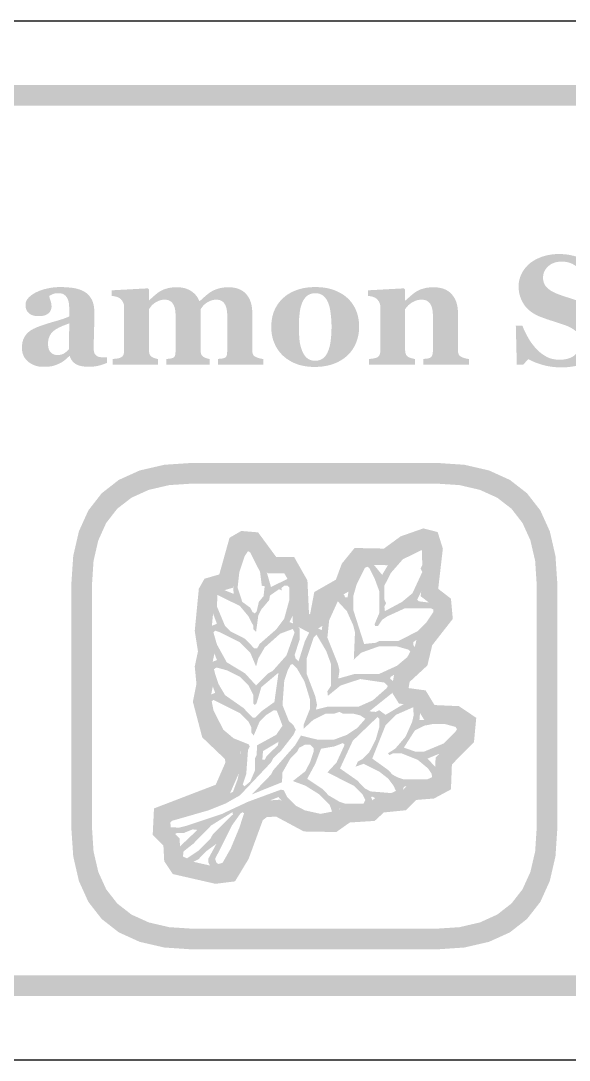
# Model space of a CAD drawing. Header units: millimetres. Extents: x 4 to 272, y 4 to 144.
# Drawn here: x 234.32 to 244.93, y 99.96 to 120.04 of the extents above; entities that cross this region are included whole.
import ezdxf

# ---------------------------------------------------------------- set-up
doc = ezdxf.new("R2010")
doc.units = ezdxf.units.MM
doc.layers.add('CUT', color=1, linetype='Continuous')
doc.layers.add('RASTER', color=7, linetype='Continuous')

msp = doc.modelspace()

# ---------------------------------------------------------------- hatches: boundary and pattern name
at = {"layer": 'RASTER'}
h = msp.add_hatch(color=7, dxfattribs=at)
h.paths.add_polyline_path([(209.2, 116.6), (209.234, 117.116), (209.337, 117.563), (209.509, 117.941), (209.75, 118.25), (210.059, 118.491), (210.438, 118.663), (210.884, 118.766), (211.4, 118.8), (268.6, 118.8), (269.116, 118.766), (269.563, 118.663), (269.941, 118.491), (270.25, 118.25), (270.491, 117.941), (270.663, 117.563), (270.766, 117.116), (270.8, 116.6), (270.8, 103.4), (270.766, 102.884), (270.662, 102.438), (270.491, 102.059), (270.25, 101.75), (269.941, 101.509), (269.563, 101.338), (269.116, 101.234), (268.6, 101.2), (211.4, 101.2), (210.884, 101.234), (210.438, 101.338), (210.059, 101.509), (209.75, 101.75), (209.509, 102.059), (209.337, 102.438), (209.234, 102.884), (209.2, 103.4)])
h.paths.add_polyline_path([(209.6, 116.6), (209.6, 103.4), (209.628, 102.978), (209.712, 102.613), (209.853, 102.303), (210.05, 102.05), (210.303, 101.853), (210.613, 101.712), (210.978, 101.628), (211.4, 101.6), (268.6, 101.6), (269.022, 101.628), (269.388, 101.713), (269.697, 101.853), (269.95, 102.05), (270.147, 102.303), (270.287, 102.613), (270.372, 102.978), (270.4, 103.4), (270.4, 116.6), (270.372, 117.022), (270.287, 117.388), (270.147, 117.697), (269.95, 117.95), (269.697, 118.147), (269.388, 118.288), (269.022, 118.372), (268.6, 118.4), (211.4, 118.4), (210.978, 118.372), (210.613, 118.288), (210.303, 118.147), (210.05, 117.95), (209.853, 117.697), (209.712, 117.388), (209.628, 117.022), (209.6, 116.6)], flags=0)
for points in [[(244.775, 113.344), (244.727, 113.345), (244.681, 113.347), (244.635, 113.351), (244.591, 113.356), (244.547, 113.363), (244.503, 113.371), (244.461, 113.38), (244.419, 113.391), (244.379, 113.403), (244.34, 113.416), (244.303, 113.429), (244.267, 113.442), (244.233, 113.457), (244.201, 113.471), (244.17, 113.487), (244.14, 113.503), (244.039, 113.4), (243.915, 113.4), (243.896, 114.151), (244.022, 114.151), (244.033, 114.125), (244.044, 114.097), (244.057, 114.07), (244.07, 114.042), (244.084, 114.013), (244.099, 113.984), (244.114, 113.955), (244.13, 113.926), (244.147, 113.897), (244.164, 113.868), (244.182, 113.84), (244.201, 113.813), (244.221, 113.787), (244.241, 113.762), (244.261, 113.737), (244.282, 113.713), (244.305, 113.69), (244.328, 113.667), (244.352, 113.645), (244.377, 113.624), (244.402, 113.605), (244.428, 113.587), (244.455, 113.57), (244.482, 113.554), (244.511, 113.539), (244.54, 113.527), (244.571, 113.516), (244.602, 113.508), (244.635, 113.501), (244.669, 113.496), (244.705, 113.493), (244.741, 113.492), (244.789, 113.494), (244.835, 113.498), (244.877, 113.506), (244.917, 113.517), (244.954, 113.53), (244.987, 113.547), (245.018, 113.567), (245.046, 113.59), (245.071, 113.615), (245.093, 113.642), (245.111, 113.67), (245.126, 113.7), (245.138, 113.731), (245.146, 113.764), (245.151, 113.799), (245.153, 113.835), (245.151, 113.865), (245.147, 113.893), (245.14, 113.921), (245.13, 113.947), (245.117, 113.972), (245.102, 113.996), (245.084, 114.018), (245.063, 114.039), (245.038, 114.06), (245.011, 114.079), (244.981, 114.098), (244.948, 114.116), (244.911, 114.134), (244.872, 114.151), (244.829, 114.167), (244.783, 114.182), (244.753, 114.192), (244.723, 114.202), (244.694, 114.211), (244.665, 114.22), (244.637, 114.229), (244.61, 114.238), (244.583, 114.247), (244.557, 114.255), (244.532, 114.264), (244.506, 114.272), (244.481, 114.281), (244.457, 114.29), (244.433, 114.298), (244.409, 114.307), (244.386, 114.316), (244.363, 114.324), (244.312, 114.346), (244.265, 114.371), (244.221, 114.397), (244.18, 114.426), (244.143, 114.457), (244.109, 114.49), (244.079, 114.525), (244.052, 114.563), (244.028, 114.602), (244.007, 114.643), (243.99, 114.685), (243.975, 114.728), (243.964, 114.771), (243.956, 114.817), (243.952, 114.863), (243.95, 114.91), (243.951, 114.941), (243.953, 114.97), (243.957, 115), (243.963, 115.029), (243.971, 115.059), (243.98, 115.087), (243.99, 115.116), (244.003, 115.144), (244.017, 115.172), (244.032, 115.199), (244.049, 115.225), (244.068, 115.25), (244.087, 115.275), (244.109, 115.299), (244.132, 115.323), (244.156, 115.345), (244.182, 115.366), (244.208, 115.385), (244.237, 115.404), (244.267, 115.421), (244.299, 115.438), (244.332, 115.453), (244.367, 115.468), (244.404, 115.482), (244.442, 115.494), (244.481, 115.505), (244.521, 115.514), (244.562, 115.521), (244.603, 115.527), (244.645, 115.531), (244.688, 115.533), (244.732, 115.534), (244.775, 115.534), (244.817, 115.531), (244.859, 115.528), (244.9, 115.522), (244.94, 115.516), (244.979, 115.507), (245.018, 115.498), (245.056, 115.487), (245.093, 115.475), (245.127, 115.463), (245.16, 115.451), (245.191, 115.439), (245.219, 115.427), (245.246, 115.415), (245.271, 115.403), (245.293, 115.391), (245.383, 115.479), (245.51, 115.479), (245.522, 114.77), (245.396, 114.77), (245.385, 114.798), (245.373, 114.827), (245.361, 114.856), (245.348, 114.885), (245.335, 114.914), (245.321, 114.944), (245.307, 114.974), (245.292, 115.003), (245.278, 115.032), (245.262, 115.06), (245.247, 115.087), (245.232, 115.113), (245.216, 115.137), (245.2, 115.16), (245.184, 115.181), (245.167, 115.202), (245.149, 115.222), (245.13, 115.242), (245.11, 115.261), (245.09, 115.278), (245.069, 115.295), (245.047, 115.31), (245.025, 115.324), (245.002, 115.337), (244.978, 115.349), (244.953, 115.359), (244.927, 115.368), (244.9, 115.375), (244.872, 115.381), (244.843, 115.385), (244.813, 115.387), (244.782, 115.388), (244.743, 115.386), (244.706, 115.382), (244.671, 115.375), (244.638, 115.365), (244.607, 115.353), (244.577, 115.338), (244.549, 115.319), (244.523, 115.298), (244.5, 115.275), (244.48, 115.251), (244.462, 115.225), (244.448, 115.198), (244.437, 115.17), (244.429, 115.141), (244.425, 115.11), (244.423, 115.077), (244.424, 115.047), (244.429, 115.018), (244.435, 114.99), (244.445, 114.964), (244.457, 114.939), (244.472, 114.916), (244.49, 114.894), (244.51, 114.874), (244.534, 114.854), (244.56, 114.835), (244.589, 114.817), (244.622, 114.799), (244.657, 114.782), (244.696, 114.766), (244.737, 114.75), (244.782, 114.734), (244.809, 114.725), (244.836, 114.716), (244.864, 114.707), (244.891, 114.698), (244.919, 114.689), (244.947, 114.68), (244.975, 114.67), (245.003, 114.661), (245.031, 114.652), (245.058, 114.643), (245.084, 114.634), (245.11, 114.625), (245.134, 114.617), (245.158, 114.608), (245.181, 114.599), (245.204, 114.591), (245.255, 114.569), (245.304, 114.546), (245.349, 114.521), (245.391, 114.493), (245.43, 114.464), (245.465, 114.433), (245.498, 114.4), (245.527, 114.365), (245.553, 114.327), (245.575, 114.288), (245.594, 114.247), (245.61, 114.203), (245.622, 114.157), (245.631, 114.109), (245.636, 114.059), (245.637, 114.006), (245.636, 113.973), (245.634, 113.94), (245.629, 113.907), (245.622, 113.874), (245.613, 113.841), (245.602, 113.809), (245.589, 113.777), (245.574, 113.746), (245.558, 113.715), (245.54, 113.685), (245.521, 113.657), (245.5, 113.63), (245.479, 113.605), (245.455, 113.581), (245.431, 113.558), (245.405, 113.536), (245.375, 113.514), (245.344, 113.493), (245.312, 113.473), (245.278, 113.455), (245.244, 113.437), (245.208, 113.422), (245.171, 113.407), (245.134, 113.394), (245.094, 113.382), (245.053, 113.372), (245.011, 113.364), (244.967, 113.357), (244.921, 113.351), (244.874, 113.347), (244.825, 113.345), (244.775, 113.344)], [(239.012, 113.4), (238.139, 113.4), (238.139, 113.507), (238.147, 113.508), (238.155, 113.509), (238.163, 113.51), (238.172, 113.511), (238.18, 113.512), (238.189, 113.513), (238.198, 113.514), (238.206, 113.514), (238.215, 113.515), (238.223, 113.516), (238.231, 113.518), (238.239, 113.519), (238.246, 113.521), (238.252, 113.524), (238.259, 113.526), (238.265, 113.529), (238.273, 113.533), (238.28, 113.537), (238.286, 113.543), (238.291, 113.548), (238.296, 113.555), (238.3, 113.562), (238.303, 113.57), (238.306, 113.578), (238.308, 113.587), (238.31, 113.596), (238.311, 113.607), (238.313, 113.617), (238.313, 113.629), (238.314, 113.641), (238.315, 113.653), (238.315, 113.667), (238.315, 114.351), (238.314, 114.387), (238.311, 114.421), (238.307, 114.453), (238.301, 114.483), (238.294, 114.51), (238.285, 114.535), (238.274, 114.557), (238.261, 114.577), (238.247, 114.595), (238.232, 114.61), (238.215, 114.623), (238.196, 114.634), (238.176, 114.642), (238.155, 114.648), (238.132, 114.651), (238.108, 114.652), (238.093, 114.652), (238.078, 114.651), (238.063, 114.65), (238.049, 114.647), (238.035, 114.645), (238.021, 114.641), (238.009, 114.637), (237.996, 114.633), (237.984, 114.628), (237.972, 114.622), (237.96, 114.616), (237.949, 114.611), (237.938, 114.604), (237.927, 114.598), (237.916, 114.591), (237.906, 114.584), (237.896, 114.576), (237.886, 114.568), (237.877, 114.561), (237.868, 114.553), (237.86, 114.545), (237.853, 114.537), (237.846, 114.53), (237.84, 114.522), (237.834, 114.515), (237.829, 114.507), (237.824, 114.5), (237.818, 114.494), (237.814, 114.487), (237.809, 114.481), (237.805, 114.475), (237.801, 114.469), (237.801, 113.683), (237.801, 113.67), (237.801, 113.658), (237.802, 113.646), (237.804, 113.635), (237.805, 113.625), (237.808, 113.615), (237.81, 113.606), (237.813, 113.597), (237.816, 113.589), (237.821, 113.581), (237.825, 113.574), (237.831, 113.568), (237.837, 113.561), (237.844, 113.555), (237.851, 113.55), (237.859, 113.545), (237.865, 113.542), (237.871, 113.539), (237.878, 113.536), (237.884, 113.533), (237.891, 113.53), (237.898, 113.527), (237.905, 113.524), (237.913, 113.522), (237.92, 113.519), (237.928, 113.517), (237.936, 113.515), (237.944, 113.513), (237.952, 113.511), (237.96, 113.509), (237.968, 113.508), (237.976, 113.507), (237.976, 113.4), (237.14, 113.4), (237.14, 113.507), (237.147, 113.508), (237.155, 113.508), (237.162, 113.509), (237.171, 113.51), (237.179, 113.511), (237.188, 113.512), (237.198, 113.513), (237.207, 113.514), (237.217, 113.515), (237.226, 113.517), (237.234, 113.518), (237.242, 113.52), (237.249, 113.522), (237.255, 113.524), (237.261, 113.526), (237.266, 113.529), (237.273, 113.533), (237.28, 113.538), (237.286, 113.543), (237.291, 113.549), (237.296, 113.555), (237.3, 113.561), (237.303, 113.568), (237.306, 113.576), (237.308, 113.584), (237.31, 113.593), (237.312, 113.603), (237.313, 113.614), (237.314, 113.626), (237.315, 113.638), (237.316, 113.652), (237.316, 113.667), (237.316, 114.351), (237.315, 114.387), (237.312, 114.421), (237.308, 114.453), (237.302, 114.483), (237.295, 114.51), (237.286, 114.535), (237.275, 114.557), (237.262, 114.577), (237.248, 114.595), (237.233, 114.61), (237.216, 114.623), (237.197, 114.634), (237.177, 114.642), (237.156, 114.648), (237.133, 114.651), (237.109, 114.652), (237.094, 114.652), (237.079, 114.651), (237.064, 114.65), (237.05, 114.647), (237.036, 114.645), (237.022, 114.641), (237.01, 114.637), (236.997, 114.633), (236.985, 114.628), (236.973, 114.622), (236.961, 114.616), (236.95, 114.611), (236.939, 114.604), (236.928, 114.598), (236.917, 114.591), (236.907, 114.584), (236.897, 114.576), (236.887, 114.568), (236.878, 114.561), (236.869, 114.553), (236.861, 114.545), (236.854, 114.537), (236.847, 114.53), (236.841, 114.522), (236.835, 114.515), (236.83, 114.507), (236.825, 114.5), (236.819, 114.494), (236.815, 114.487), (236.81, 114.481), (236.806, 114.475), (236.802, 114.469), (236.802, 113.683), (236.802, 113.67), (236.802, 113.658), (236.803, 113.647), (236.805, 113.636), (236.807, 113.625), (236.809, 113.616), (236.812, 113.606), (236.815, 113.598), (236.818, 113.59), (236.823, 113.582), (236.827, 113.575), (236.833, 113.568), (236.839, 113.561), (236.846, 113.555), (236.853, 113.55), (236.862, 113.545), (236.868, 113.542), (236.874, 113.539), (236.88, 113.536), (236.887, 113.533), (236.893, 113.53), (236.9, 113.527), (236.908, 113.524), (236.915, 113.522), (236.923, 113.519), (236.93, 113.517), (236.938, 113.515), (236.946, 113.513), (236.954, 113.511), (236.962, 113.509), (236.97, 113.508), (236.979, 113.507), (236.979, 113.4), (236.101, 113.4), (236.101, 113.507), (236.111, 113.508), (236.12, 113.508), (236.13, 113.509), (236.139, 113.51), (236.148, 113.511), (236.158, 113.512), (236.167, 113.513), (236.176, 113.514), (236.185, 113.515), (236.194, 113.517), (236.202, 113.518), (236.21, 113.52), (236.218, 113.522), (236.225, 113.524), (236.232, 113.526), (236.239, 113.529), (236.25, 113.534), (236.261, 113.539), (236.27, 113.544), (236.279, 113.55), (236.286, 113.557), (236.293, 113.564), (236.299, 113.571), (236.303, 113.579), (236.308, 113.588), (236.311, 113.597), (236.314, 113.607), (236.317, 113.618), (236.319, 113.629), (236.32, 113.641), (236.321, 113.653), (236.321, 113.667), (236.321, 114.519), (236.321, 114.531), (236.319, 114.542), (236.318, 114.554), (236.315, 114.565), (236.311, 114.577), (236.307, 114.588), (236.302, 114.599), (236.296, 114.611), (236.29, 114.622), (236.283, 114.632), (236.276, 114.641), (236.269, 114.65), (236.261, 114.659), (236.253, 114.667), (236.245, 114.674), (236.236, 114.68), (236.229, 114.685), (236.222, 114.689), (236.214, 114.693), (236.206, 114.696), (236.198, 114.7), (236.189, 114.703), (236.179, 114.707), (236.169, 114.71), (236.159, 114.712), (236.149, 114.715), (236.138, 114.717), (236.127, 114.719), (236.116, 114.721), (236.104, 114.723), (236.093, 114.724), (236.081, 114.726), (236.081, 114.833), (236.78, 114.871), (236.802, 114.849), (236.802, 114.642), (236.807, 114.642), (236.818, 114.652), (236.829, 114.661), (236.84, 114.672), (236.852, 114.682), (236.865, 114.693), (236.878, 114.705), (236.891, 114.717), (236.905, 114.729), (236.919, 114.742), (236.933, 114.753), (236.946, 114.764), (236.96, 114.775), (236.973, 114.785), (236.986, 114.794), (236.998, 114.803), (237.011, 114.811), (237.025, 114.819), (237.04, 114.827), (237.056, 114.835), (237.073, 114.843), (237.091, 114.85), (237.11, 114.857), (237.129, 114.863), (237.15, 114.869), (237.172, 114.875), (237.194, 114.879), (237.216, 114.884), (237.239, 114.887), (237.263, 114.889), (237.287, 114.891), (237.311, 114.892), (237.336, 114.893), (237.377, 114.892), (237.416, 114.888), (237.454, 114.882), (237.489, 114.875), (237.523, 114.864), (237.556, 114.852), (237.586, 114.837), (237.615, 114.82), (237.642, 114.801), (237.667, 114.781), (237.69, 114.759), (237.711, 114.736), (237.73, 114.711), (237.747, 114.685), (237.761, 114.657), (237.774, 114.628), (237.787, 114.628), (237.798, 114.638), (237.81, 114.648), (237.822, 114.659), (237.835, 114.671), (237.848, 114.682), (237.862, 114.695), (237.876, 114.707), (237.891, 114.721), (237.907, 114.734), (237.921, 114.746), (237.936, 114.758), (237.95, 114.769), (237.964, 114.779), (237.978, 114.789), (237.991, 114.798), (238.004, 114.806), (238.019, 114.815), (238.035, 114.824), (238.051, 114.832), (238.069, 114.84), (238.088, 114.847), (238.108, 114.855), (238.128, 114.861), (238.15, 114.868), (238.172, 114.874), (238.195, 114.879), (238.218, 114.883), (238.242, 114.886), (238.266, 114.889), (238.29, 114.891), (238.315, 114.892), (238.34, 114.893), (238.393, 114.891), (238.444, 114.885), (238.491, 114.874), (238.535, 114.86), (238.576, 114.842), (238.614, 114.819), (238.649, 114.793), (238.68, 114.762), (238.708, 114.728), (238.732, 114.69), (238.753, 114.649), (238.77, 114.604), (238.783, 114.556), (238.792, 114.505), (238.798, 114.45), (238.8, 114.392), (238.8, 113.68), (238.8, 113.667), (238.801, 113.654), (238.802, 113.642), (238.804, 113.631), (238.806, 113.62), (238.809, 113.61), (238.812, 113.601), (238.816, 113.593), (238.82, 113.585), (238.825, 113.577), (238.831, 113.57), (238.838, 113.564), (238.846, 113.557), (238.855, 113.552), (238.864, 113.547), (238.874, 113.542), (238.88, 113.54), (238.887, 113.537), (238.893, 113.534), (238.9, 113.532), (238.908, 113.529), (238.916, 113.527), (238.924, 113.524), (238.932, 113.522), (238.941, 113.519), (238.95, 113.517), (238.959, 113.515), (238.969, 113.513), (238.979, 113.511), (238.99, 113.509), (239.001, 113.508), (239.012, 113.507)], [(242.989, 113.4), (242.107, 113.4), (242.107, 113.507), (242.114, 113.508), (242.122, 113.508), (242.13, 113.509), (242.138, 113.51), (242.147, 113.511), (242.156, 113.512), (242.165, 113.513), (242.175, 113.514), (242.184, 113.515), (242.193, 113.517), (242.202, 113.518), (242.209, 113.52), (242.217, 113.522), (242.223, 113.524), (242.229, 113.526), (242.235, 113.529), (242.242, 113.533), (242.249, 113.538), (242.255, 113.543), (242.261, 113.549), (242.266, 113.555), (242.271, 113.561), (242.275, 113.568), (242.279, 113.576), (242.282, 113.584), (242.284, 113.593), (242.287, 113.603), (242.288, 113.614), (242.29, 113.626), (242.291, 113.638), (242.292, 113.652), (242.292, 113.667), (242.292, 114.352), (242.291, 114.388), (242.288, 114.422), (242.284, 114.454), (242.278, 114.483), (242.27, 114.51), (242.261, 114.535), (242.25, 114.557), (242.237, 114.577), (242.222, 114.595), (242.206, 114.61), (242.188, 114.623), (242.169, 114.634), (242.148, 114.642), (242.125, 114.648), (242.101, 114.651), (242.075, 114.652), (242.06, 114.652), (242.046, 114.651), (242.032, 114.65), (242.018, 114.648), (242.005, 114.646), (241.992, 114.643), (241.979, 114.639), (241.966, 114.635), (241.953, 114.63), (241.941, 114.625), (241.928, 114.619), (241.916, 114.613), (241.904, 114.607), (241.891, 114.599), (241.879, 114.592), (241.867, 114.584), (241.857, 114.576), (241.847, 114.569), (241.837, 114.561), (241.829, 114.554), (241.82, 114.546), (241.813, 114.539), (241.806, 114.531), (241.799, 114.524), (241.793, 114.516), (241.787, 114.509), (241.781, 114.501), (241.775, 114.495), (241.77, 114.488), (241.765, 114.482), (241.76, 114.475), (241.756, 114.469), (241.756, 113.683), (241.756, 113.67), (241.757, 113.658), (241.758, 113.647), (241.759, 113.636), (241.761, 113.625), (241.764, 113.615), (241.767, 113.606), (241.77, 113.597), (241.774, 113.589), (241.779, 113.581), (241.784, 113.574), (241.79, 113.567), (241.796, 113.561), (241.803, 113.555), (241.81, 113.55), (241.819, 113.545), (241.825, 113.542), (241.831, 113.539), (241.838, 113.536), (241.845, 113.533), (241.852, 113.53), (241.86, 113.527), (241.869, 113.524), (241.877, 113.522), (241.886, 113.519), (241.895, 113.517), (241.903, 113.515), (241.912, 113.513), (241.921, 113.511), (241.929, 113.509), (241.938, 113.508), (241.946, 113.507), (241.946, 113.4), (241.055, 113.4), (241.055, 113.507), (241.065, 113.508), (241.074, 113.509), (241.083, 113.509), (241.092, 113.51), (241.101, 113.511), (241.111, 113.513), (241.12, 113.514), (241.129, 113.515), (241.139, 113.516), (241.147, 113.518), (241.156, 113.519), (241.164, 113.521), (241.172, 113.523), (241.179, 113.525), (241.186, 113.527), (241.193, 113.529), (241.204, 113.533), (241.215, 113.538), (241.224, 113.543), (241.233, 113.549), (241.24, 113.556), (241.247, 113.563), (241.253, 113.571), (241.258, 113.579), (241.262, 113.587), (241.265, 113.597), (241.268, 113.607), (241.271, 113.618), (241.273, 113.629), (241.274, 113.641), (241.275, 113.653), (241.275, 113.667), (241.275, 114.519), (241.275, 114.53), (241.274, 114.542), (241.272, 114.553), (241.269, 114.564), (241.266, 114.575), (241.262, 114.586), (241.257, 114.597), (241.252, 114.608), (241.246, 114.619), (241.239, 114.629), (241.232, 114.639), (241.225, 114.648), (241.217, 114.657), (241.208, 114.665), (241.199, 114.673), (241.19, 114.68), (241.183, 114.685), (241.176, 114.689), (241.168, 114.693), (241.16, 114.696), (241.152, 114.7), (241.143, 114.703), (241.133, 114.707), (241.124, 114.71), (241.113, 114.712), (241.103, 114.715), (241.092, 114.717), (241.081, 114.719), (241.07, 114.721), (241.059, 114.723), (241.047, 114.724), (241.035, 114.726), (241.035, 114.833), (241.734, 114.871), (241.756, 114.849), (241.756, 114.636), (241.761, 114.636), (241.772, 114.646), (241.783, 114.656), (241.795, 114.666), (241.807, 114.677), (241.82, 114.688), (241.833, 114.699), (241.847, 114.712), (241.861, 114.724), (241.876, 114.737), (241.89, 114.749), (241.904, 114.76), (241.917, 114.771), (241.931, 114.781), (241.944, 114.79), (241.957, 114.799), (241.969, 114.808), (241.984, 114.816), (241.999, 114.825), (242.015, 114.833), (242.032, 114.84), (242.05, 114.848), (242.07, 114.855), (242.09, 114.861), (242.112, 114.868), (242.134, 114.874), (242.156, 114.879), (242.179, 114.883), (242.202, 114.886), (242.226, 114.889), (242.25, 114.891), (242.274, 114.892), (242.299, 114.893), (242.357, 114.891), (242.411, 114.884), (242.461, 114.874), (242.508, 114.859), (242.551, 114.84), (242.59, 114.816), (242.626, 114.789), (242.657, 114.757), (242.685, 114.722), (242.709, 114.684), (242.73, 114.643), (242.747, 114.6), (242.76, 114.553), (242.769, 114.504), (242.775, 114.452), (242.777, 114.398), (242.777, 113.68), (242.777, 113.667), (242.778, 113.654), (242.779, 113.642), (242.781, 113.631), (242.783, 113.621), (242.786, 113.611), (242.789, 113.602), (242.793, 113.593), (242.797, 113.586), (242.803, 113.578), (242.809, 113.571), (242.816, 113.564), (242.824, 113.558), (242.833, 113.552), (242.842, 113.547), (242.853, 113.542), (242.859, 113.54), (242.865, 113.537), (242.872, 113.534), (242.879, 113.532), (242.886, 113.529), (242.894, 113.527), (242.902, 113.524), (242.911, 113.522), (242.919, 113.519), (242.928, 113.517), (242.938, 113.515), (242.947, 113.513), (242.957, 113.511), (242.968, 113.509), (242.978, 113.508), (242.989, 113.507)]]:
    msp.add_hatch(color=7, dxfattribs=at).paths.add_polyline_path(points)
h = msp.add_hatch(color=7, dxfattribs=at)
h.paths.add_polyline_path([(235.989, 113.431), (235.972, 113.424), (235.955, 113.417), (235.937, 113.411), (235.918, 113.404), (235.899, 113.398), (235.879, 113.391), (235.858, 113.385), (235.836, 113.379), (235.814, 113.374), (235.792, 113.369), (235.769, 113.365), (235.746, 113.362), (235.722, 113.359), (235.699, 113.358), (235.675, 113.356), (235.65, 113.356), (235.607, 113.357), (235.566, 113.359), (235.528, 113.364), (235.494, 113.369), (235.462, 113.377), (235.433, 113.386), (235.408, 113.397), (235.385, 113.41), (235.365, 113.424), (235.346, 113.439), (235.329, 113.456), (235.314, 113.475), (235.3, 113.494), (235.288, 113.516), (235.278, 113.538), (235.269, 113.563), (235.26, 113.563), (235.248, 113.55), (235.236, 113.539), (235.224, 113.527), (235.212, 113.516), (235.2, 113.506), (235.188, 113.496), (235.176, 113.487), (235.165, 113.478), (235.153, 113.469), (235.141, 113.461), (235.129, 113.453), (235.117, 113.445), (235.104, 113.438), (235.092, 113.431), (235.079, 113.424), (235.066, 113.418), (235.049, 113.41), (235.032, 113.403), (235.015, 113.396), (234.998, 113.39), (234.982, 113.384), (234.965, 113.379), (234.949, 113.374), (234.933, 113.37), (234.916, 113.366), (234.898, 113.363), (234.878, 113.361), (234.857, 113.358), (234.834, 113.357), (234.809, 113.356), (234.783, 113.355), (234.755, 113.355), (234.713, 113.356), (234.673, 113.361), (234.635, 113.369), (234.598, 113.38), (234.562, 113.394), (234.528, 113.411), (234.496, 113.431), (234.465, 113.455), (234.437, 113.481), (234.413, 113.509), (234.392, 113.539), (234.375, 113.572), (234.362, 113.606), (234.352, 113.642), (234.347, 113.68), (234.345, 113.721), (234.345, 113.744), (234.347, 113.767), (234.349, 113.788), (234.352, 113.809), (234.355, 113.829), (234.36, 113.848), (234.365, 113.866), (234.371, 113.883), (234.378, 113.899), (234.386, 113.915), (234.394, 113.93), (234.403, 113.945), (234.413, 113.96), (234.423, 113.974), (234.434, 113.988), (234.446, 114.001), (234.457, 114.012), (234.469, 114.023), (234.481, 114.033), (234.493, 114.043), (234.506, 114.053), (234.52, 114.062), (234.534, 114.07), (234.548, 114.078), (234.562, 114.086), (234.577, 114.093), (234.593, 114.101), (234.608, 114.108), (234.624, 114.115), (234.641, 114.122), (234.658, 114.129), (234.675, 114.135), (234.708, 114.147), (234.744, 114.16), (234.781, 114.172), (234.82, 114.185), (234.86, 114.197), (234.902, 114.21), (234.946, 114.223), (234.991, 114.236), (235.036, 114.249), (235.077, 114.261), (235.115, 114.273), (235.151, 114.285), (235.183, 114.296), (235.212, 114.308), (235.238, 114.318), (235.26, 114.329), (235.26, 114.469), (235.26, 114.479), (235.26, 114.489), (235.26, 114.5), (235.259, 114.512), (235.258, 114.524), (235.257, 114.537), (235.256, 114.551), (235.255, 114.566), (235.253, 114.581), (235.251, 114.595), (235.248, 114.608), (235.245, 114.621), (235.242, 114.634), (235.238, 114.645), (235.234, 114.657), (235.23, 114.667), (235.224, 114.679), (235.218, 114.69), (235.211, 114.7), (235.203, 114.71), (235.195, 114.72), (235.186, 114.729), (235.176, 114.738), (235.165, 114.746), (235.154, 114.754), (235.142, 114.76), (235.128, 114.766), (235.114, 114.77), (235.099, 114.774), (235.084, 114.776), (235.067, 114.778), (235.05, 114.778), (235.034, 114.778), (235.019, 114.777), (235.004, 114.776), (234.99, 114.774), (234.977, 114.771), (234.965, 114.768), (234.953, 114.764), (234.942, 114.76), (234.931, 114.756), (234.921, 114.751), (234.912, 114.746), (234.903, 114.742), (234.894, 114.737), (234.887, 114.732), (234.879, 114.728), (234.872, 114.723), (234.874, 114.715), (234.876, 114.706), (234.878, 114.696), (234.881, 114.686), (234.884, 114.674), (234.888, 114.662), (234.892, 114.648), (234.897, 114.633), (234.902, 114.618), (234.906, 114.604), (234.91, 114.589), (234.913, 114.574), (234.915, 114.56), (234.916, 114.546), (234.917, 114.532), (234.918, 114.518), (234.918, 114.511), (234.917, 114.504), (234.916, 114.497), (234.914, 114.49), (234.913, 114.482), (234.91, 114.473), (234.908, 114.465), (234.905, 114.455), (234.901, 114.446), (234.897, 114.438), (234.893, 114.43), (234.888, 114.422), (234.883, 114.415), (234.878, 114.408), (234.872, 114.402), (234.866, 114.396), (234.858, 114.389), (234.849, 114.382), (234.84, 114.376), (234.831, 114.37), (234.821, 114.365), (234.811, 114.36), (234.801, 114.355), (234.791, 114.351), (234.78, 114.347), (234.767, 114.344), (234.753, 114.341), (234.738, 114.339), (234.721, 114.337), (234.703, 114.336), (234.684, 114.335), (234.663, 114.335), (234.633, 114.335), (234.605, 114.338), (234.579, 114.343), (234.555, 114.349), (234.532, 114.358), (234.512, 114.368), (234.493, 114.38), (234.477, 114.394), (234.462, 114.409), (234.449, 114.426), (234.438, 114.443), (234.43, 114.462), (234.423, 114.482), (234.418, 114.503), (234.415, 114.525), (234.414, 114.548), (234.415, 114.569), (234.418, 114.588), (234.423, 114.608), (234.43, 114.626), (234.439, 114.644), (234.45, 114.662), (234.464, 114.679), (234.479, 114.696), (234.496, 114.712), (234.513, 114.727), (234.532, 114.741), (234.551, 114.755), (234.572, 114.768), (234.593, 114.781), (234.615, 114.792), (234.638, 114.803), (234.661, 114.814), (234.686, 114.824), (234.711, 114.833), (234.737, 114.842), (234.764, 114.851), (234.792, 114.858), (234.821, 114.865), (234.85, 114.871), (234.88, 114.877), (234.909, 114.882), (234.938, 114.886), (234.966, 114.89), (234.994, 114.892), (235.021, 114.894), (235.047, 114.895), (235.073, 114.896), (235.108, 114.895), (235.143, 114.895), (235.176, 114.893), (235.209, 114.891), (235.241, 114.889), (235.273, 114.886), (235.304, 114.883), (235.334, 114.879), (235.363, 114.874), (235.392, 114.868), (235.419, 114.861), (235.447, 114.853), (235.473, 114.844), (235.499, 114.833), (235.523, 114.822), (235.548, 114.809), (235.57, 114.796), (235.591, 114.781), (235.61, 114.764), (235.629, 114.746), (235.647, 114.727), (235.663, 114.706), (235.678, 114.684), (235.692, 114.66), (235.704, 114.635), (235.715, 114.608), (235.724, 114.579), (235.732, 114.548), (235.738, 114.516), (235.742, 114.481), (235.745, 114.445), (235.745, 114.406), (235.745, 114.364), (235.745, 114.32), (235.744, 114.274), (235.744, 114.225), (235.743, 114.175), (235.742, 114.123), (235.74, 114.07), (235.739, 114.014), (235.737, 113.959), (235.736, 113.91), (235.735, 113.865), (235.734, 113.826), (235.733, 113.791), (235.733, 113.761), (235.732, 113.735), (235.732, 113.715), (235.732, 113.699), (235.733, 113.684), (235.735, 113.669), (235.737, 113.656), (235.74, 113.643), (235.743, 113.632), (235.747, 113.621), (235.752, 113.611), (235.757, 113.602), (235.763, 113.593), (235.77, 113.585), (235.777, 113.578), (235.785, 113.571), (235.794, 113.565), (235.803, 113.559), (235.813, 113.554), (235.819, 113.551), (235.827, 113.549), (235.835, 113.546), (235.845, 113.544), (235.855, 113.543), (235.866, 113.542), (235.878, 113.541), (235.891, 113.54), (235.904, 113.539), (235.917, 113.539), (235.93, 113.539), (235.942, 113.538), (235.954, 113.538), (235.966, 113.538), (235.977, 113.538), (235.989, 113.538)])
h.paths.add_polyline_path([(235.26, 114.194), (235.24, 114.187), (235.22, 114.18), (235.199, 114.172), (235.179, 114.164), (235.159, 114.156), (235.138, 114.148), (235.118, 114.139), (235.098, 114.13), (235.078, 114.121), (235.059, 114.112), (235.042, 114.103), (235.025, 114.093), (235.009, 114.084), (234.994, 114.074), (234.979, 114.065), (234.966, 114.055), (234.953, 114.044), (234.94, 114.033), (234.929, 114.021), (234.918, 114.008), (234.907, 113.995), (234.898, 113.98), (234.889, 113.966), (234.881, 113.95), (234.874, 113.934), (234.868, 113.917), (234.862, 113.899), (234.858, 113.881), (234.855, 113.862), (234.852, 113.842), (234.851, 113.821), (234.85, 113.8), (234.851, 113.772), (234.854, 113.747), (234.858, 113.723), (234.863, 113.701), (234.871, 113.682), (234.88, 113.664), (234.89, 113.648), (234.902, 113.634), (234.916, 113.622), (234.93, 113.612), (234.945, 113.603), (234.96, 113.596), (234.977, 113.59), (234.994, 113.586), (235.012, 113.584), (235.031, 113.583), (235.05, 113.584), (235.069, 113.585), (235.087, 113.588), (235.104, 113.591), (235.12, 113.596), (235.135, 113.602), (235.15, 113.608), (235.163, 113.616), (235.176, 113.625), (235.188, 113.634), (235.2, 113.643), (235.212, 113.653), (235.223, 113.663), (235.234, 113.674), (235.245, 113.686), (235.255, 113.697)], flags=0)
h = msp.add_hatch(color=7, dxfattribs=at)
h.paths.add_polyline_path([(240.644, 114.68), (240.67, 114.654), (240.695, 114.627), (240.718, 114.599), (240.739, 114.569), (240.759, 114.538), (240.778, 114.506), (240.794, 114.473), (240.809, 114.439), (240.823, 114.403), (240.834, 114.367), (240.844, 114.33), (240.852, 114.292), (240.858, 114.254), (240.863, 114.214), (240.866, 114.175), (240.866, 114.134), (240.866, 114.094), (240.863, 114.054), (240.859, 114.015), (240.852, 113.976), (240.844, 113.938), (240.835, 113.9), (240.823, 113.863), (240.81, 113.827), (240.795, 113.792), (240.779, 113.757), (240.76, 113.725), (240.741, 113.693), (240.719, 113.663), (240.696, 113.634), (240.672, 113.606), (240.645, 113.58), (240.616, 113.554), (240.585, 113.528), (240.552, 113.505), (240.518, 113.483), (240.483, 113.463), (240.447, 113.444), (240.409, 113.427), (240.369, 113.412), (240.328, 113.398), (240.286, 113.386), (240.242, 113.376), (240.197, 113.368), (240.151, 113.361), (240.103, 113.357), (240.053, 113.354), (240.002, 113.353), (239.958, 113.354), (239.915, 113.356), (239.872, 113.36), (239.831, 113.366), (239.79, 113.373), (239.75, 113.382), (239.711, 113.392), (239.673, 113.404), (239.636, 113.418), (239.6, 113.433), (239.566, 113.45), (239.532, 113.468), (239.499, 113.489), (239.467, 113.51), (239.437, 113.533), (239.407, 113.558), (239.38, 113.583), (239.355, 113.61), (239.331, 113.638), (239.308, 113.668), (239.287, 113.699), (239.267, 113.731), (239.249, 113.765), (239.232, 113.801), (239.217, 113.837), (239.203, 113.875), (239.192, 113.914), (239.183, 113.954), (239.176, 113.994), (239.171, 114.036), (239.168, 114.079), (239.167, 114.124), (239.168, 114.167), (239.171, 114.209), (239.175, 114.25), (239.181, 114.29), (239.189, 114.328), (239.199, 114.365), (239.21, 114.402), (239.224, 114.436), (239.239, 114.47), (239.255, 114.503), (239.274, 114.535), (239.294, 114.566), (239.316, 114.596), (239.34, 114.625), (239.366, 114.653), (239.393, 114.68), (239.421, 114.705), (239.45, 114.729), (239.481, 114.751), (239.514, 114.771), (239.548, 114.79), (239.584, 114.808), (239.621, 114.824), (239.66, 114.839), (239.7, 114.852), (239.742, 114.864), (239.785, 114.874), (239.828, 114.882), (239.873, 114.888), (239.92, 114.892), (239.967, 114.895), (240.015, 114.896), (240.066, 114.895), (240.115, 114.892), (240.162, 114.888), (240.208, 114.882), (240.253, 114.874), (240.295, 114.864), (240.337, 114.852), (240.376, 114.839), (240.415, 114.824), (240.452, 114.808), (240.487, 114.79), (240.521, 114.771), (240.554, 114.751), (240.585, 114.729), (240.615, 114.705), (240.644, 114.68)])
h.paths.add_polyline_path([(240.269, 113.665), (240.277, 113.686), (240.284, 113.708), (240.291, 113.732), (240.297, 113.756), (240.303, 113.781), (240.308, 113.808), (240.312, 113.836), (240.316, 113.864), (240.32, 113.894), (240.323, 113.925), (240.326, 113.958), (240.328, 113.991), (240.33, 114.026), (240.331, 114.062), (240.332, 114.099), (240.332, 114.137), (240.332, 114.163), (240.331, 114.19), (240.33, 114.218), (240.328, 114.247), (240.326, 114.276), (240.324, 114.307), (240.321, 114.339), (240.317, 114.371), (240.313, 114.403), (240.309, 114.434), (240.304, 114.462), (240.299, 114.489), (240.293, 114.514), (240.287, 114.538), (240.28, 114.559), (240.273, 114.579), (240.264, 114.602), (240.254, 114.623), (240.243, 114.643), (240.231, 114.662), (240.219, 114.679), (240.205, 114.695), (240.191, 114.71), (240.176, 114.724), (240.16, 114.737), (240.143, 114.747), (240.124, 114.756), (240.105, 114.764), (240.085, 114.77), (240.064, 114.774), (240.042, 114.776), (240.018, 114.777), (239.993, 114.776), (239.969, 114.773), (239.946, 114.769), (239.925, 114.763), (239.905, 114.755), (239.886, 114.745), (239.868, 114.733), (239.852, 114.72), (239.837, 114.705), (239.823, 114.689), (239.809, 114.672), (239.797, 114.654), (239.785, 114.635), (239.775, 114.615), (239.765, 114.594), (239.756, 114.572), (239.749, 114.551), (239.742, 114.528), (239.736, 114.505), (239.73, 114.481), (239.725, 114.456), (239.721, 114.431), (239.717, 114.404), (239.714, 114.376), (239.711, 114.348), (239.708, 114.32), (239.706, 114.291), (239.705, 114.262), (239.704, 114.233), (239.703, 114.203), (239.702, 114.173), (239.702, 114.143), (239.702, 114.104), (239.703, 114.066), (239.703, 114.031), (239.704, 113.997), (239.706, 113.965), (239.708, 113.934), (239.71, 113.905), (239.712, 113.878), (239.715, 113.852), (239.719, 113.826), (239.724, 113.8), (239.73, 113.773), (239.736, 113.747), (239.744, 113.721), (239.753, 113.694), (239.762, 113.668), (239.771, 113.646), (239.781, 113.625), (239.791, 113.605), (239.803, 113.587), (239.816, 113.569), (239.829, 113.553), (239.843, 113.538), (239.859, 113.525), (239.875, 113.512), (239.892, 113.501), (239.911, 113.492), (239.93, 113.485), (239.951, 113.479), (239.972, 113.475), (239.995, 113.473), (240.018, 113.472), (240.04, 113.473), (240.061, 113.475), (240.081, 113.479), (240.1, 113.484), (240.118, 113.491), (240.136, 113.499), (240.153, 113.509), (240.169, 113.521), (240.185, 113.534), (240.199, 113.548), (240.213, 113.564), (240.226, 113.581), (240.238, 113.6), (240.249, 113.62), (240.259, 113.642), (240.269, 113.665)], flags=0)
h = msp.add_hatch(color=7, dxfattribs=at)
h.paths.add_polyline_path([(235.3, 109.15), (235.337, 109.701), (235.447, 110.178), (235.63, 110.582), (235.888, 110.913), (236.218, 111.17), (236.622, 111.353), (237.099, 111.463), (237.65, 111.5), (242.35, 111.5), (242.901, 111.463), (243.378, 111.353), (243.782, 111.17), (244.112, 110.913), (244.37, 110.582), (244.553, 110.178), (244.663, 109.701), (244.7, 109.15), (244.7, 104.45), (244.663, 103.899), (244.553, 103.422), (244.37, 103.018), (244.112, 102.688), (243.782, 102.43), (243.378, 102.247), (242.901, 102.137), (242.35, 102.1), (237.65, 102.1), (237.099, 102.137), (236.622, 102.247), (236.218, 102.43), (235.888, 102.688), (235.63, 103.018), (235.447, 103.422), (235.337, 103.899), (235.3, 104.45)])
h.paths.add_polyline_path([(235.7, 109.15), (235.7, 104.45), (235.73, 103.993), (235.822, 103.597), (235.974, 103.262), (236.188, 102.988), (236.462, 102.774), (236.797, 102.622), (237.193, 102.53), (237.65, 102.5), (242.35, 102.5), (242.807, 102.53), (243.203, 102.622), (243.538, 102.774), (243.813, 102.988), (244.026, 103.262), (244.178, 103.597), (244.27, 103.993), (244.3, 104.45), (244.3, 109.15), (244.27, 109.607), (244.178, 110.003), (244.026, 110.338), (243.813, 110.613), (243.538, 110.826), (243.203, 110.978), (242.807, 111.07), (242.35, 111.1), (237.65, 111.1), (237.193, 111.07), (236.797, 110.978), (236.462, 110.826), (236.187, 110.613), (235.974, 110.338), (235.822, 110.003), (235.73, 109.607), (235.7, 109.15)], flags=0)
h = msp.add_hatch(color=7, dxfattribs=at)
h.paths.add_polyline_path([(242.108, 110.234), (242.385, 110.163), (242.485, 109.842), (242.395, 109.067), (242.642, 108.876), (242.677, 108.486), (242.279, 107.976), (242.186, 107.586), (241.843, 107.269), (241.823, 107.155), (241.827, 107.148), (242.152, 107.104), (242.324, 106.821), (242.794, 106.8), (243.131, 106.575), (243.087, 106.106), (242.66, 105.673), (242.642, 105.192), (242.315, 105.016), (241.97, 104.988), (241.771, 104.789), (241.343, 104.746), (241.167, 104.583), (240.685, 104.552), (240.425, 104.368), (239.797, 104.379), (239.259, 104.667), (239.081, 104.656), (239.004, 104.599), (238.728, 103.848), (238.466, 103.415), (238.087, 103.368), (237.263, 103.556), (237.097, 103.805), (237.081, 104.105), (236.874, 104.312), (236.899, 104.824), (238.093, 105.282), (238.281, 105.712), (238.27, 105.779), (237.832, 106.197), (237.651, 106.884), (237.72, 107.231), (237.687, 107.566), (237.749, 107.858), (237.687, 108.253), (237.766, 109.068), (237.875, 109.261), (238.162, 109.345), (238.36, 110.053), (238.586, 110.184), (238.912, 110.157), (239.261, 109.683), (239.608, 109.683), (239.866, 109.228), (239.897, 108.582), (239.91, 108.575), (239.918, 108.58), (239.999, 109.005), (240.416, 109.243), (240.532, 109.554), (240.778, 109.855), (241.346, 109.844), (241.669, 110.08)])
h.paths.add_polyline_path([(242.122, 109.9), (241.82, 109.794), (241.448, 109.522), (240.928, 109.532), (240.814, 109.392), (240.676, 109.022), (240.285, 108.8), (240.206, 108.383), (239.927, 108.208), (239.586, 108.381), (239.55, 109.137), (239.421, 109.363), (239.1, 109.363), (238.741, 109.85), (238.66, 109.857), (238.633, 109.841), (238.423, 109.087), (238.089, 108.99), (238.078, 108.97), (238.01, 108.263), (238.075, 107.849), (238.01, 107.548), (238.044, 107.215), (237.979, 106.894), (238.119, 106.366), (238.569, 105.936), (238.612, 105.669), (238.332, 105.031), (237.209, 104.6), (237.201, 104.438), (237.394, 104.245), (237.412, 103.91), (237.459, 103.839), (238.104, 103.693), (238.273, 103.713), (238.438, 103.987), (238.736, 104.799), (238.967, 104.969), (239.329, 104.992), (239.88, 104.698), (240.326, 104.69), (240.574, 104.866), (241.033, 104.895), (241.204, 105.053), (241.625, 105.096), (241.827, 105.298), (242.222, 105.33), (242.329, 105.387), (242.345, 105.809), (242.779, 106.25), (242.795, 106.415), (242.691, 106.484), (242.14, 106.509), (241.958, 106.807), (241.635, 106.851), (241.486, 107.09), (241.546, 107.431), (241.897, 107.755), (241.984, 108.119), (242.347, 108.583), (242.336, 108.708), (242.056, 108.924), (242.159, 109.812), (242.132, 109.898), (242.122, 109.9)], flags=0)
h = msp.add_hatch(color=7, dxfattribs=at)
h.paths.add_polyline_path([(238.66, 109.95), (238.793, 109.904), (238.927, 109.737), (239.05, 109.493), (239.161, 109.102), (239.484, 109.259), (239.561, 109.236), (239.618, 109.159), (239.618, 108.992), (239.651, 108.892), (239.585, 108.558), (239.518, 108.425), (239.661, 108.368), (239.718, 108.291), (239.718, 108.091), (239.618, 107.79), (239.641, 107.714), (239.695, 107.667), (239.818, 108.057), (239.908, 108.234), (240.019, 108.325), (240.142, 108.268), (240.185, 108.558), (240.252, 108.759), (240.376, 108.969), (240.486, 108.992), (240.576, 108.949), (240.596, 108.902), (240.643, 108.902), (240.686, 109.193), (240.91, 109.603), (241.02, 109.66), (241.063, 109.637), (241.311, 109.336), (241.411, 109.503), (241.678, 109.77), (241.888, 109.894), (242.122, 109.96), (242.165, 109.937), (242.222, 109.86), (242.222, 109.493), (242.122, 109.126), (241.988, 108.859), (242.022, 108.825), (242.289, 108.792), (242.399, 108.735), (242.422, 108.592), (242.332, 108.415), (242.245, 108.335), (242.199, 108.248), (241.911, 108.034), (241.911, 107.981), (241.988, 107.891), (241.931, 107.714), (241.765, 107.547), (241.477, 107.366), (241.464, 107.333), (241.554, 107.256), (241.554, 107.156), (241.497, 107.046), (241.063, 106.699), (241.187, 106.689), (241.254, 106.722), (241.377, 106.632), (241.755, 106.856), (241.955, 106.889), (242.055, 106.789), (242.032, 106.532), (242.689, 106.555), (242.866, 106.465), (242.89, 106.321), (242.833, 106.211), (242.566, 105.944), (242.189, 105.787), (242.365, 105.597), (242.422, 105.487), (242.399, 105.343), (242.322, 105.287), (242.189, 105.253), (241.755, 105.253), (241.721, 105.22), (241.698, 105.076), (241.621, 105.019), (241.187, 105.019), (241.12, 105.053), (241.097, 105.043), (241.12, 104.986), (241.097, 104.843), (240.953, 104.786), (240.486, 104.819), (240.443, 104.662), (240.352, 104.619), (239.918, 104.619), (239.785, 104.652), (239.541, 104.776), (239.307, 105.043), (238.793, 104.843), (238.616, 104.285), (238.393, 103.774), (238.326, 103.674), (238.216, 103.617), (238.116, 103.617), (238.005, 103.674), (237.949, 103.784), (237.949, 103.851), (238.106, 104.141), (237.905, 103.995), (237.758, 103.841), (237.581, 103.751), (237.481, 103.751), (237.391, 103.794), (237.348, 103.884), (237.371, 104.061), (237.738, 104.409), (237.648, 104.419), (237.481, 104.352), (237.348, 104.352), (237.281, 104.318), (237.137, 104.409), (237.114, 104.619), (237.137, 104.662), (237.248, 104.719), (237.949, 104.919), (238.426, 105.143), (238.516, 105.387), (238.583, 105.721), (238.583, 105.921), (238.339, 106.044), (238.139, 106.245), (237.982, 106.522), (237.915, 106.755), (237.939, 106.999), (238.082, 107.056), (237.949, 107.423), (237.949, 107.59), (237.972, 107.634), (238.116, 107.69), (237.949, 108.124), (237.949, 108.291), (237.972, 108.335), (238.116, 108.391), (238.015, 108.658), (237.992, 108.902), (238.015, 108.992), (238.082, 109.059), (238.216, 109.059), (238.439, 108.969), (238.416, 109.393), (238.483, 109.66), (238.606, 109.904)])
h.paths.add_polyline_path([(242.078, 109.817), (241.711, 109.637), (241.477, 109.37), (241.354, 109.126), (241.354, 108.859), (241.387, 108.792), (241.354, 108.725), (241.364, 108.635), (241.698, 108.815), (241.898, 108.982), (242.088, 109.393), (242.055, 109.46), (242.088, 109.526)], flags=0)
h.paths.add_polyline_path([(238.717, 109.794), (238.65, 109.693), (238.55, 109.393), (238.516, 109.092), (238.606, 108.815), (238.76, 108.702), (238.807, 108.615), (238.85, 108.592), (238.883, 108.625), (238.927, 108.815), (239.017, 108.925), (239.04, 109.116), (238.984, 109.126), (238.95, 109.393), (238.76, 109.77)], flags=0)
h.paths.add_polyline_path([(241.02, 109.493), (240.977, 109.47), (240.82, 109.159), (240.753, 108.925), (240.753, 108.658), (240.963, 108.001), (241.187, 108.024), (241.254, 108.057), (241.621, 108.057), (241.998, 108.248), (242.165, 108.415), (242.299, 108.615), (242.299, 108.668), (242.255, 108.692), (241.755, 108.692), (241.411, 108.535), (241.311, 108.468), (241.23, 108.348), (241.177, 108.348), (241.164, 108.381), (241.254, 108.592), (241.254, 109.026), (241.164, 109.269), (241.063, 109.47)], flags=0)
h.paths.add_polyline_path([(239.418, 109.126), (239.361, 109.082), (239.374, 109.036), (239.317, 109.059), (239.141, 108.936), (239.127, 108.849), (238.974, 108.668), (238.917, 108.558), (238.873, 108.234), (238.817, 108.291), (238.817, 108.358), (238.727, 108.535), (238.56, 108.735), (238.126, 108.949), (238.116, 108.725), (238.273, 108.348), (238.373, 108.248), (238.66, 108.101), (238.84, 107.914), (238.893, 107.914), (238.94, 108.001), (239.261, 108.281), (239.418, 108.491), (239.518, 108.859), (239.518, 109.092), (239.484, 109.126)], flags=0)
h.paths.add_polyline_path([(240.453, 108.825), (240.286, 108.458), (240.252, 108.124), (240.453, 107.623), (240.486, 107.49), (240.463, 107.333), (240.786, 107.423), (241.254, 107.423), (241.598, 107.58), (241.798, 107.747), (241.855, 107.857), (241.821, 107.891), (241.588, 107.957), (241.254, 107.957), (240.91, 107.834), (240.763, 107.7), (240.786, 108.224), (240.753, 108.358), (240.629, 108.635)], flags=0)
h.paths.add_polyline_path([(239.585, 108.291), (239.341, 108.201), (239.04, 107.934), (238.917, 107.724), (238.873, 107.567), (238.76, 107.834), (238.56, 108.034), (238.182, 108.224), (238.082, 108.258), (238.049, 108.224), (238.116, 107.991), (238.306, 107.647), (238.66, 107.433), (238.873, 107.2), (239.107, 107.433), (239.194, 107.48), (239.461, 107.78), (239.618, 108.224)], flags=0)
h.paths.add_polyline_path([(240.042, 108.181), (239.985, 108.124), (239.852, 107.724), (239.852, 107.423), (240.019, 106.989), (240.052, 106.822), (240.029, 106.732), (240.252, 106.789), (240.853, 106.789), (241.13, 106.912), (241.397, 107.146), (241.421, 107.189), (241.354, 107.256), (240.887, 107.323), (240.509, 107.2), (240.262, 106.999), (240.252, 107.089), (240.319, 107.189), (240.319, 107.623), (240.229, 107.867)], flags=0)
h.paths.add_polyline_path([(239.575, 107.613), (239.541, 107.6), (239.484, 107.49), (239.418, 107.29), (239.384, 106.822), (239.508, 106.512), (239.595, 106.432), (239.641, 106.345), (239.595, 106.245), (239.361, 105.944), (239.207, 105.797), (239.161, 105.711), (238.56, 105.076), (238.283, 104.919), (237.949, 104.786), (237.248, 104.585), (237.214, 104.552), (237.224, 104.462), (237.381, 104.452), (237.515, 104.485), (238.216, 104.719), (238.717, 104.953), (239.351, 105.186), (239.408, 105.176), (239.474, 105.043), (239.641, 104.876), (239.818, 104.786), (240.119, 104.719), (240.342, 104.762), (240.296, 104.896), (240.095, 105.096), (239.828, 105.263), (239.585, 105.353), (239.828, 105.544), (239.918, 105.721), (239.985, 105.921), (239.985, 105.988), (239.918, 106.054), (239.818, 106.054), (239.708, 105.998), (239.661, 105.911), (239.541, 105.797), (239.384, 105.52), (239.374, 105.33), (238.793, 105.096), (239.161, 105.477), (239.207, 105.564), (239.628, 106.044), (239.741, 106.231), (240.052, 106.155), (240.386, 106.155), (240.629, 106.245), (240.83, 106.378), (240.987, 106.555), (240.887, 106.622), (240.753, 106.655), (240.553, 106.655), (240.486, 106.689), (240.386, 106.655), (240.219, 106.655), (239.975, 106.532), (239.795, 106.365), (239.795, 106.445), (239.918, 106.755), (239.918, 106.922), (239.808, 107.28), (239.661, 107.533)], flags=0)
h.paths.add_polyline_path([(238.106, 107.547), (238.059, 107.513), (238.082, 107.423), (238.149, 107.223), (238.273, 107.013), (238.626, 106.766), (238.807, 106.579), (238.86, 106.579), (238.974, 106.699), (239.227, 106.879), (239.307, 107.447), (238.974, 107.166), (238.883, 106.856), (238.85, 106.822), (238.817, 106.856), (238.817, 107.023), (238.727, 107.2), (238.56, 107.366), (238.316, 107.49)], flags=0)
h.paths.add_polyline_path([(238.049, 106.922), (238.015, 106.889), (238.049, 106.722), (238.239, 106.345), (238.439, 106.178), (238.727, 106.064), (238.75, 106.021), (238.717, 105.954), (238.683, 105.487), (238.616, 105.287), (238.65, 105.253), (238.76, 105.343), (238.85, 105.554), (238.85, 105.787), (238.883, 105.854), (238.893, 106.044), (239.261, 106.245), (239.384, 106.422), (239.274, 106.712), (239.217, 106.722), (239.074, 106.632), (238.94, 106.498), (238.827, 106.231), (238.783, 106.288), (238.783, 106.388), (238.727, 106.498), (238.56, 106.665)], flags=0)
h.paths.add_polyline_path([(241.911, 106.779), (241.578, 106.632), (241.377, 106.432), (241.12, 105.787), (241.431, 105.564), (241.511, 105.477), (241.621, 105.42), (241.721, 105.387), (242.189, 105.387), (242.279, 105.43), (242.265, 105.497), (242.199, 105.597), (241.998, 105.764), (241.688, 105.887), (241.521, 105.887), (241.454, 105.854), (241.421, 105.887), (241.564, 105.978), (241.765, 106.211), (241.888, 106.488), (241.921, 106.622)], flags=0)
h.paths.add_polyline_path([(241.22, 106.589), (240.743, 106.131), (240.496, 105.597), (240.83, 105.363), (240.977, 105.21), (241.087, 105.153), (241.487, 105.12), (241.578, 105.163), (241.531, 105.263), (241.431, 105.397), (241.264, 105.53), (240.953, 105.687), (240.796, 105.63), (240.843, 105.731), (240.93, 105.777), (241.063, 105.911), (241.187, 106.155), (241.254, 106.388), (241.254, 106.555)], flags=0)
h.paths.add_polyline_path([(242.289, 106.455), (242.122, 106.422), (241.945, 106.332), (241.731, 105.998), (241.955, 105.921), (242.122, 105.921), (242.499, 106.078), (242.733, 106.311), (242.756, 106.355), (242.733, 106.398), (242.522, 106.455)], flags=0)
h.paths.add_polyline_path([(239.307, 106.111), (239.007, 105.931), (238.994, 105.764), (239.04, 105.764), (239.074, 105.831), (239.294, 106.044)], flags=0)
h.paths.add_polyline_path([(240.553, 106.088), (240.386, 106.021), (240.129, 105.978), (240.019, 105.687), (239.862, 105.397), (240.162, 105.196), (240.276, 105.076), (240.486, 104.953), (240.586, 104.919), (240.953, 104.919), (240.987, 104.986), (240.93, 105.096), (240.763, 105.263), (240.252, 105.52), (240.429, 105.711), (240.586, 106.054)], flags=0)
h.paths.add_polyline_path([(238.416, 104.752), (238.005, 104.495), (237.658, 104.141), (237.471, 103.995), (237.458, 103.894), (237.538, 103.861), (237.758, 104.008), (237.992, 104.242), (238.039, 104.328), (238.426, 104.709)], flags=0)
h.paths.add_polyline_path([(238.616, 104.752), (238.573, 104.729), (238.406, 104.495), (238.082, 103.851), (238.106, 103.774), (238.149, 103.751), (238.226, 103.774), (238.383, 104.051), (238.55, 104.452), (238.64, 104.729)], flags=0)

# ---------------------------------------------------------------- linework, layer by layer
at = {"layer": 'CUT'}
for points in [[(210.999, 120.04), (269.001, 120.04)], [(269.001, 99.96), (210.999, 99.96)]]:
    msp.add_lwpolyline(points, dxfattribs=at)

doc.saveas('drawing.dxf')
